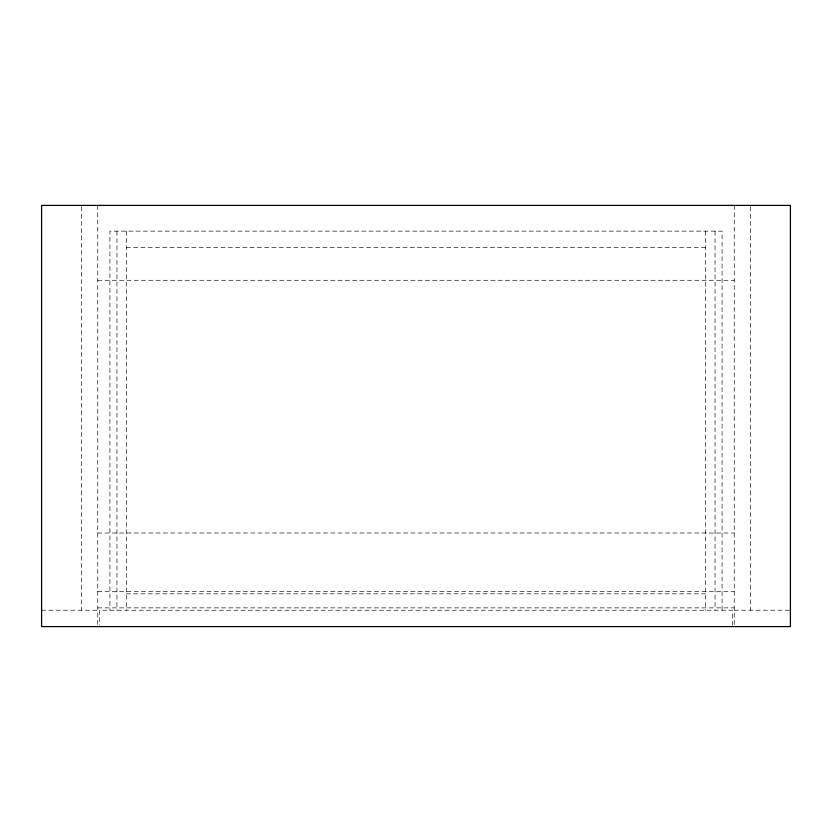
<?xml version="1.0" encoding="UTF-8"?>
<svg xmlns="http://www.w3.org/2000/svg" width="832" height="832" viewBox="0 0 832 832"><rect width="100%" height="100%" fill="white"/><g stroke="black" fill="none" stroke-linecap="round" stroke-linejoin="round"><path stroke-width="0.62" stroke-dasharray="4.16 3.12" d="M126.308 247.52L705.692 247.52M97.76 280.28L734.24 280.28M97.76 533L734.24 533M97.76 591.5L734.24 591.5M126.308 593.84L705.692 593.84M97.76 607.88L734.24 607.88M41.6 610.22L97.76 610.22M734.24 610.22L790.4 610.22M750.62 206.7L750.62 610.22M734.24 205.4L734.24 626.6M732.368 625.342L732.368 610.22L99.632 610.22L99.632 625.342M722.072 610.22L722.072 231.14L109.928 231.14L109.928 610.22M715.052 231.14L715.052 610.22M705.692 231.14L705.692 610.22M126.308 231.14L126.308 610.22M116.948 231.14L116.948 610.22M97.76 205.4L97.76 626.6M81.38 206.7L81.38 610.22"/><path stroke-width="1.25" d="M790.4 205.4L41.6 205.4L41.6 626.6L790.4 626.6L790.4 205.4"/></g></svg>
